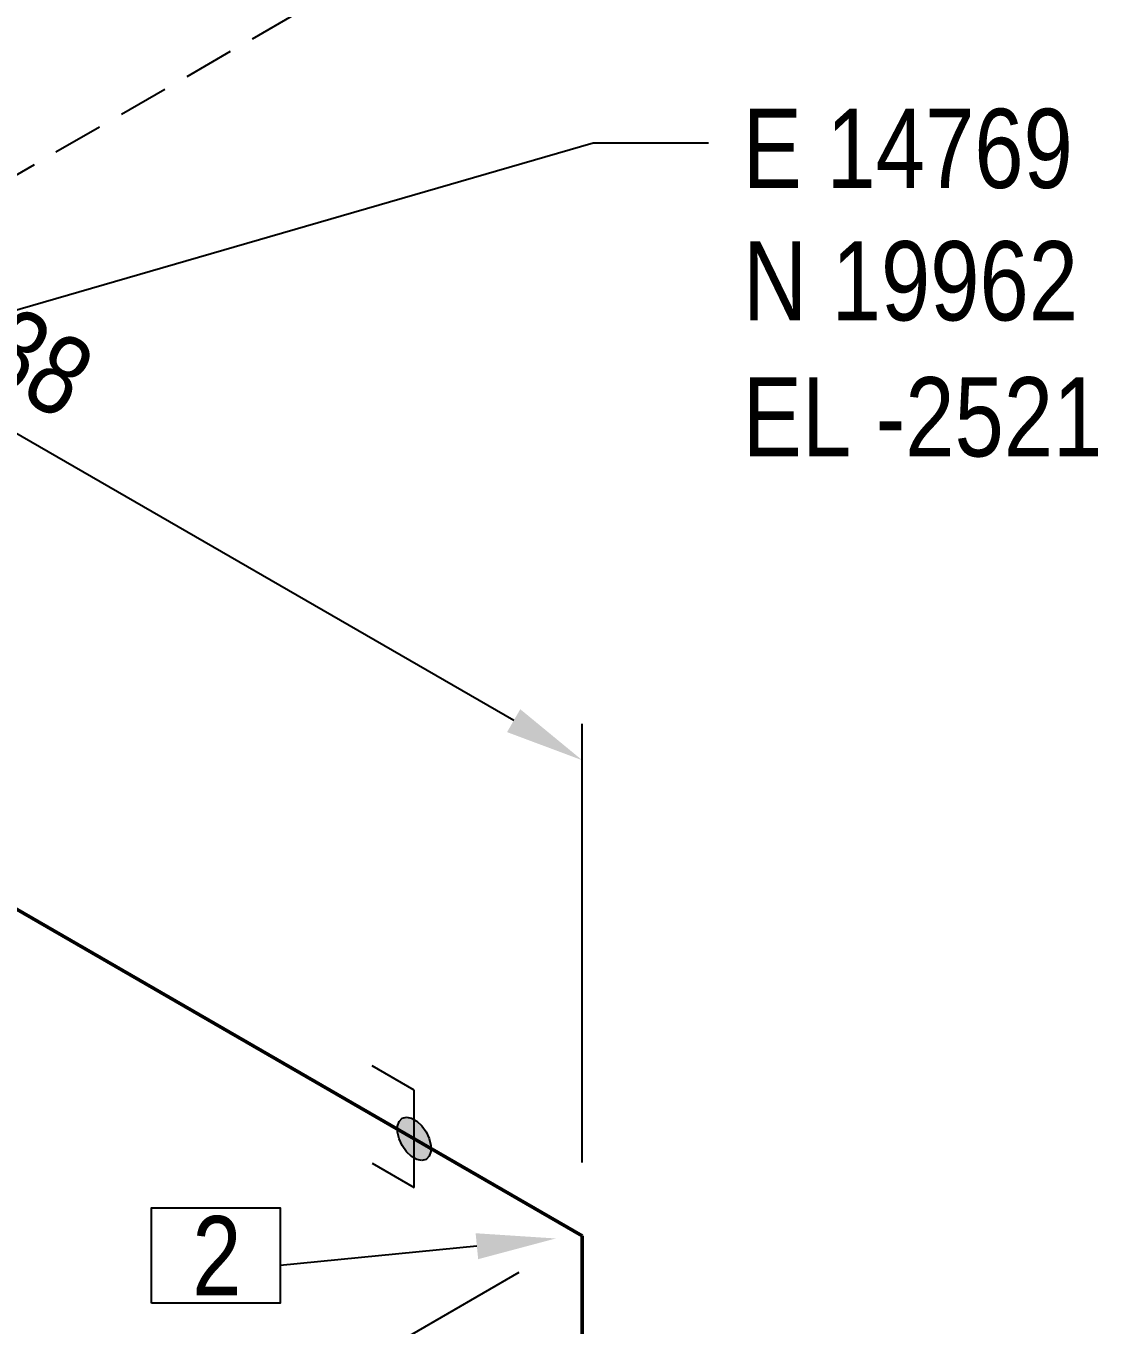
# Model space of a CAD drawing. Header units: millimetres. Extents: x 0 to 594, y 0 to 420.
# Drawn here: x 133.04 to 166.85, y 343.31 to 384.28 of the extents above; entities that cross this region are included whole.
import ezdxf
from ezdxf import colors
from ezdxf.entities.mleader import LeaderData, LeaderLine
from ezdxf.enums import TextEntityAlignment as Align
from ezdxf.math import Vec2, Vec3

# ---------------------------------------------------------------- set-up
doc = ezdxf.new("R2010")
doc.units = ezdxf.units.MM
doc.header["$LTSCALE"] = 0.25
doc.linetypes.add('DASHED2', pattern=[9.525, 6.35, -3.175])
for name, color, linetype in [('기기', 6, 'Continuous'), ('용접', 1, 'Continuous'), ('주석', 7, 'Continuous'), ('치수', 1, 'Continuous')]:
    doc.layers.add(name, color=color, linetype=linetype)
doc.layers.add('파이프 작은 보어', color=30, linetype='Continuous', lineweight=50)
doc.styles.add('AdskIsoAnnotation', font='arial.ttf', dxfattribs={"width": 0.8, "height": 1})
doc.styles.add('AdskIsoMetric', font='arial.ttf', dxfattribs={"width": 0.8, "height": 2.5})
doc.styles.add('AdskIsoMetric-30', font='arial.ttf', dxfattribs={"width": 0.8, "height": 2.5})
doc.styles.get("Standard").update_dxf_attribs({"font": 'arial.ttf'})
doc.dimstyles.new('AdskIsoMetric', dxfattribs={"dimtxt": 2.5, "dimasz": 2.5, "dimexe": 1, "dimexo": 2, "dimgap": 0.8, "dimtad": 1, "dimdec": 0, "dimrnd": 1, "dimzin": 0, "dimdsep": 46, "dimtxsty": 'AdskIsoMetric', "dimcen": 0, "dimclrt": 7, "dimadec": 0, "dimazin": 0, "dimtfac": 1, "dimtdec": 0, "dimtmove": 1, "dimatfit": 3, "dimfxl": 0, "dimfrac": 2, "dimtolj": 1, "dimtzin": 0, "dimarcsym": 0})

# ---------------------------------------------------------------- blocks, each defined once
blk = doc.blocks.new('*D25')
at = {"layer": 'Defpoints', "color": 0}
for p in [(112.686, 383), (112.686, 368), (150.583, 346.12)]:
    blk.add_point(p, dxfattribs=at)
at = {"layer": '치수', "color": 0, "lineweight": -2}
for p, q in [((112.686, 370.309), (112.686, 384.155)), ((148.418, 362.37), (114.851, 381.75)), ((150.583, 348.43), (150.583, 362.275))]:
    blk.add_line(p, q, dxfattribs=at)
at = {"layer": '치수', "color": 0}
for points in [[(115.059, 382.111), (114.643, 381.389), (112.686, 383)], [(148.626, 362.731), (148.21, 362.009), (150.583, 361.12)]]:
    blk.add_solid(points, dxfattribs=at)
at = {"layer": '치수', "color": 7, "insert": (132.734, 374.043), "char_height": 2.5, "attachment_point": 5, "rotation": 330, "style": 'AdskIsoMetric-30'}
blk.add_mtext('\\A1;238', dxfattribs=at)
blk = doc.blocks.new('*D26')
at = {"layer": 'Defpoints', "color": 0}
for p in [(150.583, 346.12), (137.593, 338.62), (150.583, 207.831)]:
    blk.add_point(p, dxfattribs=at)
at = {"layer": '치수', "color": 0, "lineweight": -2}
for p, q in [((148.583, 344.965), (136.593, 338.043)), ((137.593, 202.831), (137.593, 336.12)), ((148.583, 206.677), (136.593, 199.754))]:
    blk.add_line(p, q, dxfattribs=at)
at = {"layer": '치수', "color": 0}
for points in [[(137.176, 336.12), (138.009, 336.12), (137.593, 338.62)], [(137.176, 202.831), (138.009, 202.831), (137.593, 200.331)]]:
    blk.add_solid(points, dxfattribs=at)
at = {"layer": '치수', "color": 7, "insert": (135.326, 268.167), "char_height": 2.5, "attachment_point": 5, "rotation": 90, "style": 'AdskIsoMetric-30'}
blk.add_mtext('\\A1;4479', dxfattribs=at)
blk = doc.blocks.new('엘보우-1-Iso2DSkew0')
at = {"color": 0, "linetype": 'ByBlock', "lineweight": -2, "extrusion": (-0.707107, -0.408248, 0.57735)}
for p, q in [((0, 0), (-5.303, 3.062)), ((0, 0), (0, 0)), ((0, -6.124), (0, 0))]:
    blk.add_line(p, q, dxfattribs=at)
blk = doc.blocks.new('SocketWeld-1-IsoRight')
blk.add_hatch(color=256).paths.add_polyline_path([(0.0055, 0.0371), (0.0057, 0.0369), (0.006, 0.0367), (0.0062, 0.0365), (0.0064, 0.0363), (0.0066, 0.0361), (0.0068, 0.0359), (0.007, 0.0357), (0.0072, 0.0355), (0.0075, 0.0353), (0.0077, 0.0351), (0.0079, 0.0349), (0.0081, 0.0347), (0.0083, 0.0345), (0.0085, 0.0343), (0.0088, 0.0341), (0.009, 0.0339), (0.0092, 0.0337), (0.0094, 0.0334), (0.0096, 0.0332), (0.0098, 0.033), (0.01, 0.0328), (0.0103, 0.0326), (0.0105, 0.0324), (0.0107, 0.0322), (0.0109, 0.032), (0.0111, 0.0318), (0.0113, 0.0316), (0.0115, 0.0314), (0.0118, 0.0312), (0.012, 0.031), (0.0122, 0.0308), (0.0124, 0.0306), (0.0126, 0.0304), (0.0128, 0.0302), (0.013, 0.03), (0.0133, 0.0298), (0.0135, 0.0296), (0.0137, 0.0294), (0.0139, 0.0292), (0.0141, 0.0289), (0.0143, 0.0287), (0.0145, 0.0285), (0.0148, 0.0283), (0.015, 0.0281), (0.0152, 0.0279), (0.0154, 0.0277), (0.0156, 0.0275), (0.0158, 0.0273), (0.0161, 0.0271), (0.0161, 0.0271), (0.0162, 0.0268), (0.0164, 0.0266), (0.0166, 0.0263), (0.0168, 0.0261), (0.017, 0.0258), (0.0171, 0.0256), (0.0173, 0.0253), (0.0175, 0.025), (0.0177, 0.0248), (0.0179, 0.0245), (0.0181, 0.0243), (0.0182, 0.024), (0.0184, 0.0237), (0.0186, 0.0235), (0.0188, 0.0232), (0.019, 0.023), (0.0192, 0.0227), (0.0193, 0.0225), (0.0195, 0.0222), (0.0197, 0.0219), (0.0199, 0.0217), (0.0201, 0.0214), (0.0203, 0.0212), (0.0204, 0.0209), (0.0206, 0.0206), (0.0208, 0.0204), (0.021, 0.0201), (0.0212, 0.0199), (0.0213, 0.0196), (0.0215, 0.0193), (0.0217, 0.0191), (0.0219, 0.0188), (0.0221, 0.0186), (0.0223, 0.0183), (0.0224, 0.0181), (0.0226, 0.0178), (0.0228, 0.0175), (0.023, 0.0173), (0.0232, 0.017), (0.0234, 0.0168), (0.0235, 0.0165), (0.0237, 0.0162), (0.0239, 0.016), (0.0241, 0.0157), (0.0243, 0.0155), (0.0245, 0.0152), (0.0246, 0.015), (0.0248, 0.0147), (0.025, 0.0144), (0.025, 0.0144), (0.0251, 0.0141), (0.0253, 0.0139), (0.0254, 0.0136), (0.0255, 0.0133), (0.0257, 0.013), (0.0258, 0.0127), (0.0259, 0.0124), (0.0261, 0.0121), (0.0262, 0.0118), (0.0263, 0.0116), (0.0265, 0.0113), (0.0266, 0.011), (0.0267, 0.0107), (0.0269, 0.0104), (0.027, 0.0101), (0.0271, 0.0098), (0.0273, 0.0095), (0.0274, 0.0093), (0.0275, 0.009), (0.0277, 0.0087), (0.0278, 0.0084), (0.0279, 0.0081), (0.0281, 0.0078), (0.0282, 0.0075), (0.0283, 0.0072), (0.0284, 0.007), (0.0286, 0.0067), (0.0287, 0.0064), (0.0288, 0.0061), (0.029, 0.0058), (0.0291, 0.0055), (0.0292, 0.0052), (0.0294, 0.0049), (0.0295, 0.0047), (0.0296, 0.0044), (0.0298, 0.0041), (0.0299, 0.0038), (0.03, 0.0035), (0.0302, 0.0032), (0.0303, 0.0029), (0.0304, 0.0026), (0.0306, 0.0024), (0.0307, 0.0021), (0.0308, 0.0018), (0.031, 0.0015), (0.0311, 0.0012), (0.0312, 0.0009), (0.0314, 0.0006), (0.0315, 0.0003), (0.0315, 0.0003), (0.0316, 0.0001), (0.0316, -0.0002), (0.0317, -0.0005), (0.0318, -0.0008), (0.0319, -0.0011), (0.0319, -0.0014), (0.032, -0.0017), (0.0321, -0.002), (0.0321, -0.0022), (0.0322, -0.0025), (0.0323, -0.0028), (0.0323, -0.0031), (0.0324, -0.0034), (0.0325, -0.0037), (0.0325, -0.004), (0.0326, -0.0043), (0.0327, -0.0046), (0.0328, -0.0048), (0.0328, -0.0051), (0.0329, -0.0054), (0.033, -0.0057), (0.033, -0.006), (0.0331, -0.0063), (0.0332, -0.0066), (0.0332, -0.0069), (0.0333, -0.0071), (0.0334, -0.0074), (0.0335, -0.0077), (0.0335, -0.008), (0.0336, -0.0083), (0.0337, -0.0086), (0.0337, -0.0089), (0.0338, -0.0092), (0.0339, -0.0095), (0.0339, -0.0097), (0.034, -0.01), (0.0341, -0.0103), (0.0342, -0.0106), (0.0342, -0.0109), (0.0343, -0.0112), (0.0344, -0.0115), (0.0344, -0.0118), (0.0345, -0.012), (0.0346, -0.0123), (0.0346, -0.0126), (0.0347, -0.0129), (0.0348, -0.0132), (0.0349, -0.0135), (0.0349, -0.0138), (0.0349, -0.0138), (0.0349, -0.014), (0.0349, -0.0143), (0.0349, -0.0146), (0.0349, -0.0148), (0.0349, -0.0151), (0.0349, -0.0153), (0.0349, -0.0156), (0.0349, -0.0159), (0.0349, -0.0161), (0.0349, -0.0164), (0.0349, -0.0166), (0.0349, -0.0169), (0.0349, -0.0172), (0.0349, -0.0174), (0.0349, -0.0177), (0.0349, -0.0179), (0.0349, -0.0182), (0.0349, -0.0185), (0.0349, -0.0187), (0.0349, -0.019), (0.0349, -0.0192), (0.0349, -0.0195), (0.0349, -0.0198), (0.0349, -0.02), (0.0349, -0.0203), (0.0349, -0.0206), (0.0349, -0.0208), (0.0349, -0.0211), (0.0349, -0.0213), (0.0349, -0.0216), (0.0349, -0.0219), (0.0349, -0.0221), (0.0349, -0.0224), (0.0349, -0.0226), (0.0349, -0.0229), (0.0349, -0.0232), (0.0349, -0.0234), (0.0349, -0.0237), (0.0349, -0.0239), (0.0349, -0.0242), (0.0349, -0.0245), (0.0349, -0.0247), (0.0349, -0.025), (0.0349, -0.0252), (0.0349, -0.0255), (0.0349, -0.0258), (0.0349, -0.026), (0.0349, -0.0263), (0.0349, -0.0265), (0.0349, -0.0265), (0.0349, -0.0268), (0.0348, -0.027), (0.0347, -0.0272), (0.0346, -0.0274), (0.0346, -0.0276), (0.0345, -0.0278), (0.0344, -0.028), (0.0344, -0.0282), (0.0343, -0.0284), (0.0342, -0.0286), (0.0342, -0.0288), (0.0341, -0.029), (0.034, -0.0292), (0.0339, -0.0295), (0.0339, -0.0297), (0.0338, -0.0299), (0.0337, -0.0301), (0.0337, -0.0303), (0.0336, -0.0305), (0.0335, -0.0307), (0.0335, -0.0309), (0.0334, -0.0311), (0.0333, -0.0313), (0.0332, -0.0315), (0.0332, -0.0317), (0.0331, -0.0319), (0.033, -0.0322), (0.033, -0.0324), (0.0329, -0.0326), (0.0328, -0.0328), (0.0328, -0.033), (0.0327, -0.0332), (0.0326, -0.0334), (0.0325, -0.0336), (0.0325, -0.0338), (0.0324, -0.034), (0.0323, -0.0342), (0.0323, -0.0344), (0.0322, -0.0346), (0.0321, -0.0349), (0.0321, -0.0351), (0.032, -0.0353), (0.0319, -0.0355), (0.0319, -0.0357), (0.0318, -0.0359), (0.0317, -0.0361), (0.0316, -0.0363), (0.0316, -0.0365), (0.0315, -0.0367), (0.0315, -0.0367), (0.0314, -0.0369), (0.0312, -0.037), (0.0311, -0.0371), (0.031, -0.0373), (0.0308, -0.0374), (0.0307, -0.0375), (0.0306, -0.0377), (0.0304, -0.0378), (0.0303, -0.0379), (0.0302, -0.0381), (0.03, -0.0382), (0.0299, -0.0383), (0.0298, -0.0385), (0.0296, -0.0386), (0.0295, -0.0387), (0.0294, -0.0389), (0.0292, -0.039), (0.0291, -0.0391), (0.029, -0.0393), (0.0288, -0.0394), (0.0287, -0.0395), (0.0286, -0.0397), (0.0284, -0.0398), (0.0283, -0.0399), (0.0282, -0.0401), (0.0281, -0.0402), (0.0279, -0.0403), (0.0278, -0.0405), (0.0277, -0.0406), (0.0275, -0.0408), (0.0274, -0.0409), (0.0273, -0.041), (0.0271, -0.0412), (0.027, -0.0413), (0.0269, -0.0414), (0.0267, -0.0416), (0.0266, -0.0417), (0.0265, -0.0418), (0.0263, -0.042), (0.0262, -0.0421), (0.0261, -0.0422), (0.0259, -0.0424), (0.0258, -0.0425), (0.0257, -0.0426), (0.0255, -0.0428), (0.0254, -0.0429), (0.0253, -0.043), (0.0251, -0.0432), (0.025, -0.0433), (0.025, -0.0433), (0.0248, -0.0433), (0.0246, -0.0434), (0.0245, -0.0434), (0.0243, -0.0435), (0.0241, -0.0435), (0.0239, -0.0436), (0.0237, -0.0436), (0.0235, -0.0437), (0.0234, -0.0437), (0.0232, -0.0438), (0.023, -0.0438), (0.0228, -0.0439), (0.0226, -0.0439), (0.0224, -0.044), (0.0223, -0.044), (0.0221, -0.0441), (0.0219, -0.0441), (0.0217, -0.0442), (0.0215, -0.0442), (0.0213, -0.0443), (0.0212, -0.0443), (0.021, -0.0444), (0.0208, -0.0444), (0.0206, -0.0444), (0.0204, -0.0445), (0.0203, -0.0445), (0.0201, -0.0446), (0.0199, -0.0446), (0.0197, -0.0447), (0.0195, -0.0447), (0.0193, -0.0448), (0.0192, -0.0448), (0.019, -0.0449), (0.0188, -0.0449), (0.0186, -0.045), (0.0184, -0.045), (0.0182, -0.0451), (0.0181, -0.0451), (0.0179, -0.0452), (0.0177, -0.0452), (0.0175, -0.0453), (0.0173, -0.0453), (0.0171, -0.0454), (0.017, -0.0454), (0.0168, -0.0455), (0.0166, -0.0455), (0.0164, -0.0455), (0.0162, -0.0456), (0.0161, -0.0456), (0.0161, -0.0456), (0.0158, -0.0456), (0.0156, -0.0456), (0.0154, -0.0455), (0.0152, -0.0455), (0.015, -0.0454), (0.0148, -0.0454), (0.0145, -0.0453), (0.0143, -0.0453), (0.0141, -0.0453), (0.0139, -0.0452), (0.0137, -0.0452), (0.0135, -0.0451), (0.0133, -0.0451), (0.013, -0.045), (0.0128, -0.045), (0.0126, -0.0449), (0.0124, -0.0449), (0.0122, -0.0449), (0.012, -0.0448), (0.0118, -0.0448), (0.0115, -0.0447), (0.0113, -0.0447), (0.0111, -0.0446), (0.0109, -0.0446), (0.0107, -0.0446), (0.0105, -0.0445), (0.0103, -0.0445), (0.01, -0.0444), (0.0098, -0.0444), (0.0096, -0.0443), (0.0094, -0.0443), (0.0092, -0.0443), (0.009, -0.0442), (0.0088, -0.0442), (0.0085, -0.0441), (0.0083, -0.0441), (0.0081, -0.044), (0.0079, -0.044), (0.0077, -0.0439), (0.0075, -0.0439), (0.0072, -0.0439), (0.007, -0.0438), (0.0068, -0.0438), (0.0066, -0.0437), (0.0064, -0.0437), (0.0062, -0.0436), (0.006, -0.0436), (0.0057, -0.0436), (0.0055, -0.0435), (0.0055, -0.0435), (0.0053, -0.0434), (0.0051, -0.0433), (0.0049, -0.0431), (0.0046, -0.043), (0.0044, -0.0429), (0.0042, -0.0427), (0.004, -0.0426), (0.0037, -0.0425), (0.0035, -0.0423), (0.0033, -0.0422), (0.003, -0.0421), (0.0028, -0.042), (0.0026, -0.0418), (0.0024, -0.0417), (0.0021, -0.0416), (0.0019, -0.0414), (0.0017, -0.0413), (0.0015, -0.0412), (0.0012, -0.041), (0.001, -0.0409), (0.0008, -0.0408), (0.0006, -0.0406), (0.0003, -0.0405), (0.0001, -0.0404), (-0.0001, -0.0403), (-0.0003, -0.0401), (-0.0006, -0.04), (-0.0008, -0.0399), (-0.001, -0.0397), (-0.0012, -0.0396), (-0.0015, -0.0395), (-0.0017, -0.0393), (-0.0019, -0.0392), (-0.0021, -0.0391), (-0.0024, -0.039), (-0.0026, -0.0388), (-0.0028, -0.0387), (-0.003, -0.0386), (-0.0033, -0.0384), (-0.0035, -0.0383), (-0.0037, -0.0382), (-0.004, -0.038), (-0.0042, -0.0379), (-0.0044, -0.0378), (-0.0046, -0.0377), (-0.0049, -0.0375), (-0.0051, -0.0374), (-0.0053, -0.0373), (-0.0055, -0.0371), (-0.0055, -0.0371), (-0.0057, -0.0369), (-0.006, -0.0367), (-0.0062, -0.0365), (-0.0064, -0.0363), (-0.0066, -0.0361), (-0.0068, -0.0359), (-0.007, -0.0357), (-0.0072, -0.0355), (-0.0075, -0.0353), (-0.0077, -0.0351), (-0.0079, -0.0349), (-0.0081, -0.0347), (-0.0083, -0.0345), (-0.0085, -0.0343), (-0.0088, -0.0341), (-0.009, -0.0339), (-0.0092, -0.0337), (-0.0094, -0.0334), (-0.0096, -0.0332), (-0.0098, -0.033), (-0.01, -0.0328), (-0.0103, -0.0326), (-0.0105, -0.0324), (-0.0107, -0.0322), (-0.0109, -0.032), (-0.0111, -0.0318), (-0.0113, -0.0316), (-0.0115, -0.0314), (-0.0118, -0.0312), (-0.012, -0.031), (-0.0122, -0.0308), (-0.0124, -0.0306), (-0.0126, -0.0304), (-0.0128, -0.0302), (-0.013, -0.03), (-0.0133, -0.0298), (-0.0135, -0.0296), (-0.0137, -0.0294), (-0.0139, -0.0292), (-0.0141, -0.0289), (-0.0143, -0.0287), (-0.0145, -0.0285), (-0.0148, -0.0283), (-0.015, -0.0281), (-0.0152, -0.0279), (-0.0154, -0.0277), (-0.0156, -0.0275), (-0.0158, -0.0273), (-0.0161, -0.0271), (-0.0161, -0.0271), (-0.0162, -0.0268), (-0.0164, -0.0266), (-0.0166, -0.0263), (-0.0168, -0.0261), (-0.017, -0.0258), (-0.0171, -0.0256), (-0.0173, -0.0253), (-0.0175, -0.025), (-0.0177, -0.0248), (-0.0179, -0.0245), (-0.0181, -0.0243), (-0.0182, -0.024), (-0.0184, -0.0237), (-0.0186, -0.0235), (-0.0188, -0.0232), (-0.019, -0.023), (-0.0192, -0.0227), (-0.0193, -0.0225), (-0.0195, -0.0222), (-0.0197, -0.0219), (-0.0199, -0.0217), (-0.0201, -0.0214), (-0.0203, -0.0212), (-0.0204, -0.0209), (-0.0206, -0.0206), (-0.0208, -0.0204), (-0.021, -0.0201), (-0.0212, -0.0199), (-0.0213, -0.0196), (-0.0215, -0.0193), (-0.0217, -0.0191), (-0.0219, -0.0188), (-0.0221, -0.0186), (-0.0223, -0.0183), (-0.0224, -0.0181), (-0.0226, -0.0178), (-0.0228, -0.0175), (-0.023, -0.0173), (-0.0232, -0.017), (-0.0234, -0.0168), (-0.0235, -0.0165), (-0.0237, -0.0162), (-0.0239, -0.016), (-0.0241, -0.0157), (-0.0243, -0.0155), (-0.0245, -0.0152), (-0.0246, -0.015), (-0.0248, -0.0147), (-0.025, -0.0144), (-0.025, -0.0144), (-0.0251, -0.0141), (-0.0253, -0.0139), (-0.0254, -0.0136), (-0.0255, -0.0133), (-0.0257, -0.013), (-0.0258, -0.0127), (-0.0259, -0.0124), (-0.0261, -0.0121), (-0.0262, -0.0118), (-0.0263, -0.0116), (-0.0265, -0.0113), (-0.0266, -0.011), (-0.0267, -0.0107), (-0.0269, -0.0104), (-0.027, -0.0101), (-0.0271, -0.0098), (-0.0273, -0.0095), (-0.0274, -0.0093), (-0.0275, -0.009), (-0.0277, -0.0087), (-0.0278, -0.0084), (-0.0279, -0.0081), (-0.0281, -0.0078), (-0.0282, -0.0075), (-0.0283, -0.0072), (-0.0284, -0.007), (-0.0286, -0.0067), (-0.0287, -0.0064), (-0.0288, -0.0061), (-0.029, -0.0058), (-0.0291, -0.0055), (-0.0292, -0.0052), (-0.0294, -0.0049), (-0.0295, -0.0047), (-0.0296, -0.0044), (-0.0298, -0.0041), (-0.0299, -0.0038), (-0.03, -0.0035), (-0.0302, -0.0032), (-0.0303, -0.0029), (-0.0304, -0.0026), (-0.0306, -0.0024), (-0.0307, -0.0021), (-0.0308, -0.0018), (-0.031, -0.0015), (-0.0311, -0.0012), (-0.0312, -0.0009), (-0.0314, -0.0006), (-0.0315, -0.0003), (-0.0315, -0.0003), (-0.0316, -0.0001), (-0.0316, 0.0002), (-0.0317, 0.0005), (-0.0318, 0.0008), (-0.0319, 0.0011), (-0.0319, 0.0014), (-0.032, 0.0017), (-0.0321, 0.002), (-0.0321, 0.0022), (-0.0322, 0.0025), (-0.0323, 0.0028), (-0.0323, 0.0031), (-0.0324, 0.0034), (-0.0325, 0.0037), (-0.0325, 0.004), (-0.0326, 0.0043), (-0.0327, 0.0046), (-0.0328, 0.0048), (-0.0328, 0.0051), (-0.0329, 0.0054), (-0.033, 0.0057), (-0.033, 0.006), (-0.0331, 0.0063), (-0.0332, 0.0066), (-0.0332, 0.0069), (-0.0333, 0.0071), (-0.0334, 0.0074), (-0.0335, 0.0077), (-0.0335, 0.008), (-0.0336, 0.0083), (-0.0337, 0.0086), (-0.0337, 0.0089), (-0.0338, 0.0092), (-0.0339, 0.0095), (-0.0339, 0.0097), (-0.034, 0.01), (-0.0341, 0.0103), (-0.0342, 0.0106), (-0.0342, 0.0109), (-0.0343, 0.0112), (-0.0344, 0.0115), (-0.0344, 0.0118), (-0.0345, 0.012), (-0.0346, 0.0123), (-0.0346, 0.0126), (-0.0347, 0.0129), (-0.0348, 0.0132), (-0.0349, 0.0135), (-0.0349, 0.0138), (-0.0349, 0.0138), (-0.0349, 0.014), (-0.0349, 0.0143), (-0.0349, 0.0146), (-0.0349, 0.0148), (-0.0349, 0.0151), (-0.0349, 0.0153), (-0.0349, 0.0156), (-0.0349, 0.0159), (-0.0349, 0.0161), (-0.0349, 0.0164), (-0.0349, 0.0166), (-0.0349, 0.0169), (-0.0349, 0.0172), (-0.0349, 0.0174), (-0.0349, 0.0177), (-0.0349, 0.0179), (-0.0349, 0.0182), (-0.0349, 0.0185), (-0.0349, 0.0187), (-0.0349, 0.019), (-0.0349, 0.0192), (-0.0349, 0.0195), (-0.0349, 0.0198), (-0.0349, 0.02), (-0.0349, 0.0203), (-0.0349, 0.0206), (-0.0349, 0.0208), (-0.0349, 0.0211), (-0.0349, 0.0213), (-0.0349, 0.0216), (-0.0349, 0.0219), (-0.0349, 0.0221), (-0.0349, 0.0224), (-0.0349, 0.0226), (-0.0349, 0.0229), (-0.0349, 0.0232), (-0.0349, 0.0234), (-0.0349, 0.0237), (-0.0349, 0.0239), (-0.0349, 0.0242), (-0.0349, 0.0245), (-0.0349, 0.0247), (-0.0349, 0.025), (-0.0349, 0.0252), (-0.0349, 0.0255), (-0.0349, 0.0258), (-0.0349, 0.026), (-0.0349, 0.0263), (-0.0349, 0.0265), (-0.0349, 0.0265), (-0.0349, 0.0268), (-0.0348, 0.027), (-0.0347, 0.0272), (-0.0346, 0.0274), (-0.0346, 0.0276), (-0.0345, 0.0278), (-0.0344, 0.028), (-0.0344, 0.0282), (-0.0343, 0.0284), (-0.0342, 0.0286), (-0.0342, 0.0288), (-0.0341, 0.029), (-0.034, 0.0292), (-0.0339, 0.0295), (-0.0339, 0.0297), (-0.0338, 0.0299), (-0.0337, 0.0301), (-0.0337, 0.0303), (-0.0336, 0.0305), (-0.0335, 0.0307), (-0.0335, 0.0309), (-0.0334, 0.0311), (-0.0333, 0.0313), (-0.0332, 0.0315), (-0.0332, 0.0317), (-0.0331, 0.0319), (-0.033, 0.0322), (-0.033, 0.0324), (-0.0329, 0.0326), (-0.0328, 0.0328), (-0.0328, 0.033), (-0.0327, 0.0332), (-0.0326, 0.0334), (-0.0325, 0.0336), (-0.0325, 0.0338), (-0.0324, 0.034), (-0.0323, 0.0342), (-0.0323, 0.0344), (-0.0322, 0.0346), (-0.0321, 0.0349), (-0.0321, 0.0351), (-0.032, 0.0353), (-0.0319, 0.0355), (-0.0319, 0.0357), (-0.0318, 0.0359), (-0.0317, 0.0361), (-0.0316, 0.0363), (-0.0316, 0.0365), (-0.0315, 0.0367), (-0.0315, 0.0367), (-0.0314, 0.0369), (-0.0312, 0.037), (-0.0311, 0.0371), (-0.031, 0.0373), (-0.0308, 0.0374), (-0.0307, 0.0375), (-0.0306, 0.0377), (-0.0304, 0.0378), (-0.0303, 0.0379), (-0.0302, 0.0381), (-0.03, 0.0382), (-0.0299, 0.0383), (-0.0298, 0.0385), (-0.0296, 0.0386), (-0.0295, 0.0387), (-0.0294, 0.0389), (-0.0292, 0.039), (-0.0291, 0.0391), (-0.029, 0.0393), (-0.0288, 0.0394), (-0.0287, 0.0395), (-0.0286, 0.0397), (-0.0284, 0.0398), (-0.0283, 0.0399), (-0.0282, 0.0401), (-0.0281, 0.0402), (-0.0279, 0.0403), (-0.0278, 0.0405), (-0.0277, 0.0406), (-0.0275, 0.0408), (-0.0274, 0.0409), (-0.0273, 0.041), (-0.0271, 0.0412), (-0.027, 0.0413), (-0.0269, 0.0414), (-0.0267, 0.0416), (-0.0266, 0.0417), (-0.0265, 0.0418), (-0.0263, 0.042), (-0.0262, 0.0421), (-0.0261, 0.0422), (-0.0259, 0.0424), (-0.0258, 0.0425), (-0.0257, 0.0426), (-0.0255, 0.0428), (-0.0254, 0.0429), (-0.0253, 0.043), (-0.0251, 0.0432), (-0.025, 0.0433), (-0.025, 0.0433), (-0.0248, 0.0433), (-0.0246, 0.0434), (-0.0245, 0.0434), (-0.0243, 0.0435), (-0.0241, 0.0435), (-0.0239, 0.0436), (-0.0237, 0.0436), (-0.0235, 0.0437), (-0.0234, 0.0437), (-0.0232, 0.0438), (-0.023, 0.0438), (-0.0228, 0.0439), (-0.0226, 0.0439), (-0.0224, 0.044), (-0.0223, 0.044), (-0.0221, 0.0441), (-0.0219, 0.0441), (-0.0217, 0.0442), (-0.0215, 0.0442), (-0.0213, 0.0443), (-0.0212, 0.0443), (-0.021, 0.0444), (-0.0208, 0.0444), (-0.0206, 0.0444), (-0.0204, 0.0445), (-0.0203, 0.0445), (-0.0201, 0.0446), (-0.0199, 0.0446), (-0.0197, 0.0447), (-0.0195, 0.0447), (-0.0193, 0.0448), (-0.0192, 0.0448), (-0.019, 0.0449), (-0.0188, 0.0449), (-0.0186, 0.045), (-0.0184, 0.045), (-0.0182, 0.0451), (-0.0181, 0.0451), (-0.0179, 0.0452), (-0.0177, 0.0452), (-0.0175, 0.0453), (-0.0173, 0.0453), (-0.0171, 0.0454), (-0.017, 0.0454), (-0.0168, 0.0455), (-0.0166, 0.0455), (-0.0164, 0.0455), (-0.0162, 0.0456), (-0.0161, 0.0456), (-0.0161, 0.0456), (-0.0158, 0.0456), (-0.0156, 0.0456), (-0.0154, 0.0455), (-0.0152, 0.0455), (-0.015, 0.0454), (-0.0148, 0.0454), (-0.0145, 0.0453), (-0.0143, 0.0453), (-0.0141, 0.0453), (-0.0139, 0.0452), (-0.0137, 0.0452), (-0.0135, 0.0451), (-0.0133, 0.0451), (-0.013, 0.045), (-0.0128, 0.045), (-0.0126, 0.0449), (-0.0124, 0.0449), (-0.0122, 0.0449), (-0.012, 0.0448), (-0.0118, 0.0448), (-0.0115, 0.0447), (-0.0113, 0.0447), (-0.0111, 0.0446), (-0.0109, 0.0446), (-0.0107, 0.0446), (-0.0105, 0.0445), (-0.0103, 0.0445), (-0.01, 0.0444), (-0.0098, 0.0444), (-0.0096, 0.0443), (-0.0094, 0.0443), (-0.0092, 0.0443), (-0.009, 0.0442), (-0.0088, 0.0442), (-0.0085, 0.0441), (-0.0083, 0.0441), (-0.0081, 0.044), (-0.0079, 0.044), (-0.0077, 0.0439), (-0.0075, 0.0439), (-0.0072, 0.0439), (-0.007, 0.0438), (-0.0068, 0.0438), (-0.0066, 0.0437), (-0.0064, 0.0437), (-0.0062, 0.0436), (-0.006, 0.0436), (-0.0057, 0.0436), (-0.0055, 0.0435), (-0.0055, 0.0435), (-0.0053, 0.0434), (-0.0051, 0.0433), (-0.0049, 0.0431), (-0.0046, 0.043), (-0.0044, 0.0429), (-0.0042, 0.0427), (-0.004, 0.0426), (-0.0037, 0.0425), (-0.0035, 0.0423), (-0.0033, 0.0422), (-0.003, 0.0421), (-0.0028, 0.042), (-0.0026, 0.0418), (-0.0024, 0.0417), (-0.0021, 0.0416), (-0.0019, 0.0414), (-0.0017, 0.0413), (-0.0015, 0.0412), (-0.0012, 0.041), (-0.001, 0.0409), (-0.0008, 0.0408), (-0.0006, 0.0406), (-0.0003, 0.0405), (-0.0001, 0.0404), (0.0001, 0.0403), (0.0003, 0.0401), (0.0006, 0.04), (0.0008, 0.0399), (0.001, 0.0397), (0.0012, 0.0396), (0.0015, 0.0395), (0.0017, 0.0393), (0.0019, 0.0392), (0.0021, 0.0391), (0.0024, 0.039), (0.0026, 0.0388), (0.0028, 0.0387), (0.003, 0.0386), (0.0033, 0.0384), (0.0035, 0.0383), (0.0037, 0.0382), (0.004, 0.038), (0.0042, 0.0379), (0.0044, 0.0378), (0.0046, 0.0377), (0.0049, 0.0375), (0.0051, 0.0374), (0.0053, 0.0373)], flags=0)
at = {"color": 0, "linetype": 'ByBlock', "lineweight": -2, "extrusion": (0.707107, 0.408248, -0.57735)}
for p, q in [((0, 0.1021), (-0.0884, 0.1531)), ((0, -0.1021), (0, 0.1021)), ((-0.0349, 0.0265), (-0.0315, 0.0367)), ((-0.0315, 0.0367), (-0.025, 0.0433)), ((-0.025, 0.0433), (-0.0161, 0.0456)), ((-0.0161, 0.0456), (-0.0055, 0.0435)), ((-0.0055, 0.0435), (0.0055, 0.0371)), ((0.0055, 0.0371), (0.0161, 0.0271)), ((-0.0349, 0.0138), (-0.0349, 0.0265)), ((-0.0315, -0.0003), (-0.0349, 0.0138)), ((0.0161, 0.0271), (0.025, 0.0144)), ((0.025, 0.0144), (0.0315, 0.0003)), ((0.0315, 0.0003), (0.0349, -0.0138)), ((-0.025, -0.0144), (-0.0315, -0.0003)), ((-0.0161, -0.0271), (-0.025, -0.0144)), ((-0.0055, -0.0371), (-0.0161, -0.0271)), ((0.0349, -0.0265), (0.0315, -0.0367)), ((0.0349, -0.0138), (0.0349, -0.0265)), ((-0.0884, -0.051), (0, -0.1021)), ((0.0055, -0.0435), (-0.0055, -0.0371)), ((0.0161, -0.0456), (0.0055, -0.0435)), ((0.025, -0.0433), (0.0161, -0.0456)), ((0.0315, -0.0367), (0.025, -0.0433))]:
    blk.add_line(p, q, dxfattribs=at)
blk = doc.blocks.new('AnnoRect')
at = {"color": 0, "linetype": 'ByBlock', "lineweight": -2}
blk.add_wipeout([(-0.81, -0.6), (-0.81, 0.6), (0.81, 0.6), (0.81, -0.6)], dxfattribs=at)
blk.add_lwpolyline([(-0.81, -0.6), (-0.81, 0.6), (0.81, 0.6), (0.81, -0.6)], close=True, dxfattribs=at)
at = {"color": 0, "linetype": 'ByBlock', "lineweight": -2, "style": 'AdskIsoAnnotation', "width": 0.8}
blk.add_attdef('XX', text='', height=1, dxfattribs=at).set_placement((0, 0), align=Align.MIDDLE_CENTER)

msp = doc.modelspace()

# ---------------------------------------------------------------- linework, layer by layer
at = {"layer": '기기', "linetype": 'DASHED2'}
msp.add_line((147.73, 388.233), (117.989, 371.062), dxfattribs=at)
at = {"layer": '주석', "linetype": 'ByBlock', "lineweight": -2}
msp.add_line((150.927, 380.59), (154.564, 380.59), dxfattribs=at)
msp.add_lwpolyline([(120.391, 371.757), (150.927, 380.59)], dxfattribs=at)
at = {"layer": '파이프 작은 보어'}
msp.add_lwpolyline([(145.28, 349.182), (117.989, 364.938)], dxfattribs=at)

# ---------------------------------------------------------------- block references
at = {"layer": '용접', "xscale": 15, "yscale": 15, "zscale": 15, "rotation": 6.062900560494249e-11}
msp.add_blockref('SocketWeld-1-IsoRight', (145.28, 349.182), dxfattribs=at)
at = {"layer": '파이프 작은 보어'}
msp.add_blockref('엘보우-1-Iso2DSkew0', (150.583, 346.12), dxfattribs=at)

# ---------------------------------------------------------------- texts
at = {"layer": '주석', "style": 'AdskIsoAnnotation', "width": 0.8}
for s, p in [('E 14769', (155.646, 379.17)), ('N 19962', (155.655, 374.993)), ('EL -2521', (155.646, 370.703))]:
    msp.add_text(s, height=2.5, dxfattribs=at).set_placement(p)

# ---------------------------------------------------------------- dimensions: what is measured, and where the dimension line sits
at = {"layer": '치수'}
for base, p1, p2, angle, text, override, picture, middle in [((112.686, 383), (150.583, 346.12), (112.686, 368), 150, '238', {"dimtad": 0, "dimlfac": 5.427365, "dimtxsty": 'AdskIsoMetric-30', "dimse1": 0, "dimse2": 0, "dimsd1": 0, "dimsd2": 0, "dimtmove": 1}, '*D25', (132.734, 374.043)), ((137.593, 338.62), (150.583, 207.831), (150.583, 346.12), 90, '4479', {"dimtad": 0, "dimlfac": 32.385765, "dimtxsty": 'AdskIsoMetric-30', "dimse1": 0, "dimse2": 0, "dimsd1": 0, "dimsd2": 0, "dimtmove": 1}, '*D26', (135.326, 268.167))]:
    dim = msp.add_linear_dim(base=base, p1=p1, p2=p2, angle=angle, text=text, dimstyle='AdskIsoMetric', override=override, dxfattribs=at)
    dim.commit()
    dim.dimension.update_dxf_attribs({"geometry": picture, "text_midpoint": middle, "dimtype": 160})

# ---------------------------------------------------------------- leaders
at = {"layer": '주석'}
ml = msp.add_multileader_mtext('Standard', dxfattribs=at)
ml.set_content('')
ml.set_leader_properties()
ml.build(insert=Vec2(0, 0))
ml.multileader.update_dxf_attribs({"dogleg_length": 0, "arrow_head_size": 2.5})
ctx = ml.context
ctx.base_point, ctx.arrow_head_size = Vec3(141.048, 345.186), 2.5
notes = []
notes.append((ctx, [(0, (1, 1, 0), (141.048, 345.186), (-1, 0), 0, [(0, [(149.746, 346.038)], 0, [])])]))
ctx.mtext, ml.multileader.dxf.content_type = None, 0
for ctx, leaders in notes:
    for number, flags, end, landing, length, lines in leaders:
        leader = LeaderData()
        leader.index, (leader.has_last_leader_line, leader.has_dogleg_vector, leader.attachment_direction) = number, flags
        leader.last_leader_point, leader.dogleg_vector, leader.dogleg_length = Vec3(end), Vec3(landing), length
        for number, points, colour, breaks in lines:
            line = LeaderLine()
            line.index, line.vertices, line.color, line.breaks = number, Vec3.list(points), colors.encode_raw_color(colour), breaks
            leader.lines.append(line)
        ctx.leaders.append(leader)

# ---------------------------------------------------------------- next in the draw order: block references
ref = msp.add_blockref('AnnoRect', (139.024, 345.5), dxfattribs=dict(at, xscale=2.5, yscale=2.5, zscale=2.5))
ref.add_attrib('XX_001', '2', (138.28, 344.245), dxfattribs={"layer": '0', "color": 0, "linetype": 'ByBlock', "lineweight": -2, "height": 2.5, "style": 'AdskIsoAnnotation', "width": 0.8})

doc.saveas('drawing.dxf')
